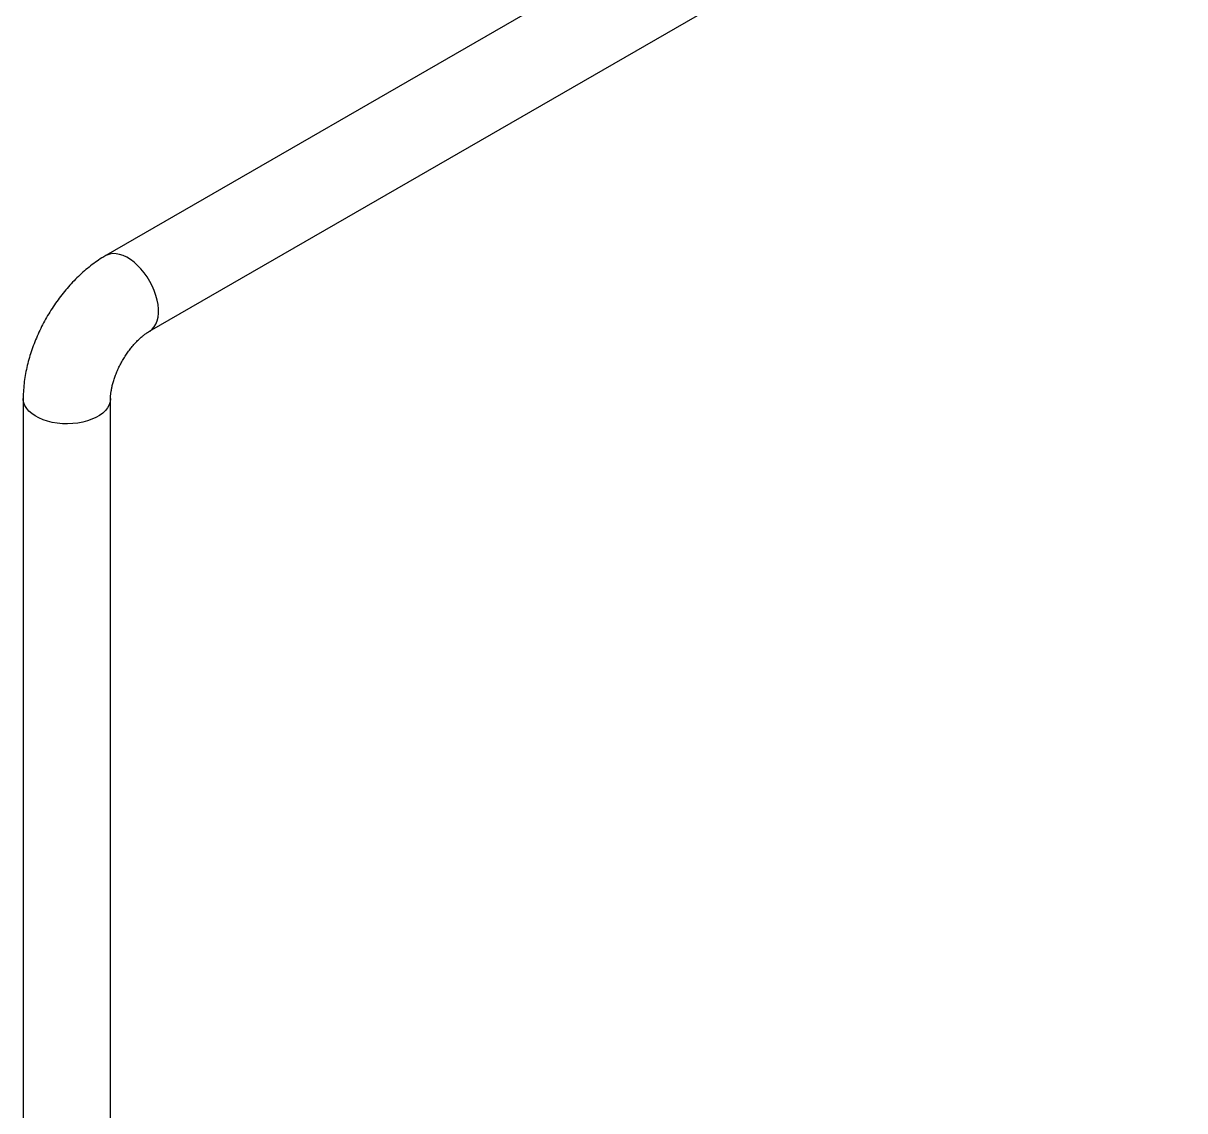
# Model space of a CAD drawing. Header units: millimetres. Extents: x 126 to 938, y 244 to 707.
# Drawn here: x 292.27 to 326.06, y 522.08 to 553.72 of the extents above; entities that cross this region are included whole.
import ezdxf

# ---------------------------------------------------------------- set-up
doc = ezdxf.new("R2010")
doc.units = ezdxf.units.MM

msp = doc.modelspace()

# ---------------------------------------------------------------- linework, layer by layer
at = {"color": 7, "linetype": 'Continuous', "lineweight": 25}
for p, q in [((355.792, 582.246), (294.669, 546.961)), ((295.939, 544.762), (357.061, 580.047)), ((292.266, 542.8), (292.266, 472.218)), ((294.806, 472.218), (294.806, 542.8))]:
    msp.add_line(p, q, dxfattribs=at)
at = {"color": 7, "linetype": 'Continuous', "lineweight": 25, "flags": 128}
for points in [[(295.938, 544.761), (295.949, 544.767), (296.018, 544.82), (296.077, 544.888), (296.126, 544.969), (296.163, 545.063), (296.188, 545.168), (296.201, 545.282), (296.201, 545.405), (296.188, 545.535), (296.163, 545.668), (296.126, 545.805), (296.077, 545.942), (296.018, 546.079), (295.949, 546.212), (295.87, 546.34), (295.784, 546.462), (295.69, 546.575), (295.592, 546.678), (295.489, 546.769), (295.384, 546.848), (295.278, 546.913), (295.172, 546.964), (295.067, 546.998), (294.967, 547.017), (294.871, 547.02), (294.781, 547.006), (294.698, 546.976), (294.669, 546.961)], [(294.806, 542.8), (294.806, 542.789), (294.795, 542.702), (294.766, 542.617), (294.72, 542.534), (294.658, 542.455), (294.579, 542.381), (294.486, 542.313), (294.38, 542.251), (294.261, 542.198), (294.133, 542.152), (293.996, 542.116), (293.853, 542.09), (293.705, 542.073), (293.555, 542.066), (293.405, 542.07), (293.256, 542.084), (293.112, 542.109), (292.973, 542.142), (292.843, 542.185), (292.722, 542.237), (292.612, 542.297), (292.516, 542.363), (292.433, 542.436), (292.367, 542.514), (292.316, 542.596), (292.283, 542.681), (292.268, 542.767), (292.266, 542.8)]]:
    msp.add_lwpolyline(points, dxfattribs=at)
at = {"color": 7, "linetype": 'Continuous', "lineweight": 25}
for points, knots in [([(294.669, 546.961), (294.632, 546.939), (294.528, 546.878), (294.365, 546.768), (294.179, 546.628), (294, 546.477), (293.826, 546.315), (293.66, 546.143), (293.5, 545.962), (293.349, 545.772), (293.206, 545.576), (293.071, 545.373), (292.945, 545.163), (292.828, 544.949), (292.721, 544.73), (292.623, 544.507), (292.537, 544.28), (292.461, 544.051), (292.397, 543.82), (292.344, 543.587), (292.304, 543.353), (292.278, 543.119), (292.267, 542.934), (292.267, 542.828), (292.266, 542.8)], [0, 0, 0, 0, 0.026223, 0.071915, 0.118237, 0.165189, 0.212645, 0.260507, 0.308692, 0.357128, 0.405749, 0.454493, 0.503297, 0.552106, 0.60085, 0.649471, 0.697921, 0.746157, 0.794144, 0.841847, 0.889238, 0.936279, 0.982921, 1, 1, 1, 1]), ([(294.806, 542.8), (294.807, 542.813), (294.807, 542.855), (294.812, 542.929), (294.825, 543.025), (294.844, 543.13), (294.872, 543.243), (294.908, 543.364), (294.953, 543.489), (295.006, 543.618), (295.067, 543.747), (295.135, 543.876), (295.209, 544.001), (295.289, 544.123), (295.374, 544.237), (295.46, 544.344), (295.548, 544.442), (295.635, 544.529), (295.72, 544.606), (295.801, 544.67), (295.873, 544.721), (295.919, 544.749), (295.939, 544.762)], [0, 0, 0, 0, 0.01756, 0.053674, 0.094754, 0.14055, 0.190611, 0.244407, 0.301343, 0.360764, 0.421978, 0.484261, 0.546866, 0.609029, 0.669947, 0.72888, 0.785106, 0.837937, 0.886727, 0.930885, 0.969893, 1, 1, 1, 1])]:
    msp.add_open_spline(points, degree=3, knots=knots, dxfattribs=at)

doc.saveas('drawing.dxf')
